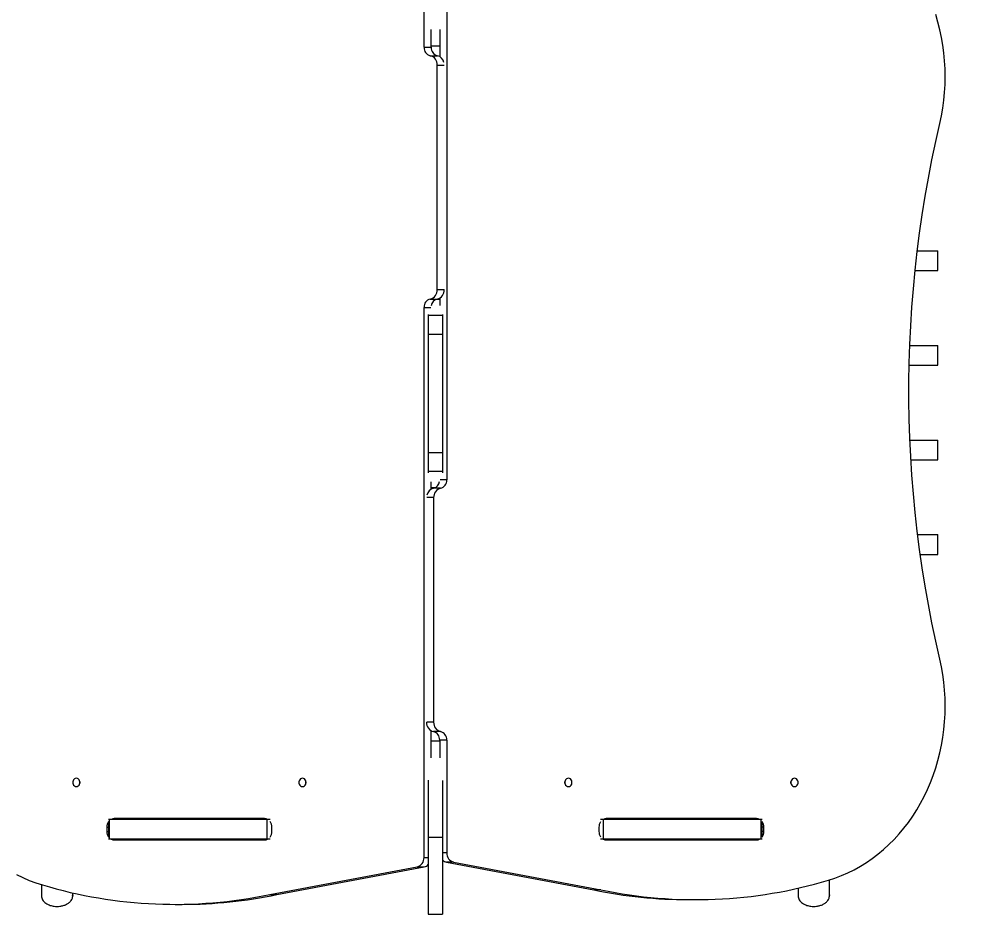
# Model space of a CAD drawing. Header units: millimetres. Extents: x -6796 to 9036, y -6828 to 5710.
# Drawn here: x -3124 to -2106, y -2825 to -1875 of the extents above; entities that cross this region are included whole.
import ezdxf

# ---------------------------------------------------------------- set-up
doc = ezdxf.new("R2010")
doc.units = ezdxf.units.MM
doc.layers.add('DIKOM_РАЗМЕР_ЗОНА', color=7, linetype='Continuous')
doc.layers.add('DIKOM_РАЗМЕР_ОБЪЕКТА', color=7, linetype='Continuous')
doc.styles.add('style1', font='arial.ttf', dxfattribs={"width": 0.8})
doc.dimstyles.new('1-50', dxfattribs={"dimtxt": 300, "dimasz": 200, "dimexe": 100, "dimexo": 0, "dimgap": 100, "dimtad": 1, "dimtxsty": 'style1', "dimcen": 200, "dimclrd": 7, "dimclre": 7, "dimclrt": 7, "dimadec": 1, "dimazin": 2, "dimtfac": 1, "dimtmove": 0, "dimatfit": 2, "dimfxl": 0, "dimlwd": 25, "dimlwe": 18, "dimarcsym": 0})

# ---------------------------------------------------------------- blocks, each defined once
blk = doc.blocks.new('*D11')
at = {"layer": 'Defpoints', "color": 0, "transparency": 16777216}
for p in [(-5295.5, 688.9), (5479.4, 352.8), (5479.4, -5858.2)]:
    blk.add_point(p, dxfattribs=at)
at = {"layer": 'DIKOM_РАЗМЕР_ОБЪЕКТА', "color": 7, "lineweight": 18, "transparency": 16777216}
for p, q in [((-5295.5, 688.9), (-5295.5, -5958.2)), ((5479.4, 352.8), (5479.4, -5958.2))]:
    blk.add_line(p, q, dxfattribs=at)
at = {"layer": 'DIKOM_РАЗМЕР_ОБЪЕКТА', "color": 7, "lineweight": 25, "transparency": 16777216}
blk.add_line((-5095.5, -5858.2), (5279.4, -5858.2), dxfattribs=at)
at = {"layer": 'DIKOM_РАЗМЕР_ОБЪЕКТА', "color": 7, "transparency": 16777216}
for points in [[(-5095.5, -5824.9), (-5095.5, -5891.5), (-5295.5, -5858.2)], [(5279.4, -5824.9), (5279.4, -5891.5), (5479.4, -5858.2)]]:
    blk.add_solid(points, dxfattribs=at)
at = {"layer": 'DIKOM_РАЗМЕР_ОБЪЕКТА', "color": 7, "transparency": 16777216, "insert": (180.3, -5605), "char_height": 300, "attachment_point": 5, "style": 'style1'}
blk.add_mtext('10800', dxfattribs=at)
blk = doc.blocks.new('*D14')
at = {"layer": 'Defpoints', "color": 0, "transparency": 16777216}
for p in [(-6795.5, 688.9), (6979.4, 688.9), (6979.4, -6727.8)]:
    blk.add_point(p, dxfattribs=at)
at = {"layer": 'DIKOM_РАЗМЕР_ЗОНА', "color": 7, "lineweight": 18, "transparency": 16777216}
for p, q in [((-6795.5, 688.9), (-6795.5, -6827.8)), ((6979.4, 688.9), (6979.4, -6827.8))]:
    blk.add_line(p, q, dxfattribs=at)
at = {"layer": 'DIKOM_РАЗМЕР_ЗОНА', "color": 7, "lineweight": 25, "transparency": 16777216}
blk.add_line((-6595.5, -6727.8), (6779.4, -6727.8), dxfattribs=at)
at = {"layer": 'DIKOM_РАЗМЕР_ЗОНА', "color": 7, "transparency": 16777216}
for points in [[(-6595.5, -6694.5), (-6595.5, -6761.2), (-6795.5, -6727.8)], [(6779.4, -6694.5), (6779.4, -6761.2), (6979.4, -6727.8)]]:
    blk.add_solid(points, dxfattribs=at)
at = {"layer": 'DIKOM_РАЗМЕР_ЗОНА', "color": 7, "transparency": 16777216, "insert": (26, -6474.6), "char_height": 300, "attachment_point": 5, "style": 'style1'}
blk.add_mtext('13800', dxfattribs=at)

msp = doc.modelspace()

# ---------------------------------------------------------------- linework, layer by layer
at = {"color": 7, "linetype": 'Continuous', "lineweight": 15}
for p, q in [((-2672.51, -1780.582), (-2672.508, -2362.042)), ((-2696.539, -1904.766), (-2696.539, -1785.541)), ((-2689.039, -1904.766), (-2689.039, -1886.077)), ((-2680.01, -1886.025), (-2680.01, -1914.56)), ((-2696.539, -1904.766), (-2689.039, -1904.766)), ((-2680.01, -1903.586), (-2689.039, -1903.586)), ((-2689.975, -1913.653), (-2682.475, -1913.653)), ((-2682.682, -2160.967), (-2682.682, -1923.528)), ((-2682.682, -1923.528), (-2675.289, -1923.528)), ((-2175.047, -2119.885), (-2153.513, -2119.885)), ((-2153.513, -2140.885), (-2153.513, -2119.885)), ((-2177.39, -2140.885), (-2153.513, -2140.885)), ((-2682.682, -2160.967), (-2675.288, -2160.967)), ((-2696.537, -2761.188), (-2696.539, -2179.728)), ((-2696.539, -2179.728), (-2689.46, -2179.728)), ((-2689.975, -2170.841), (-2682.475, -2170.841)), ((-2680.009, -2171.355), (-2684.102, -2171.355)), ((-2680.009, -2169.933), (-2680.009, -2177.608)), ((-2692.019, -2187.329), (-2692.019, -2188.445)), ((-2677.019, -2188.445), (-2692.019, -2188.445)), ((-2692.019, -2188.445), (-2692.019, -2208.489)), ((-2677.019, -2187.355), (-2677.019, -2188.445)), ((-2677.019, -2188.445), (-2677.019, -2208.489)), ((-2677.019, -2208.489), (-2692.019, -2208.489)), ((-2692.019, -2208.489), (-2692.019, -2333.281)), ((-2677.019, -2208.489), (-2677.019, -2333.281)), ((-2182.987, -2219.885), (-2153.513, -2219.885)), ((-2153.513, -2240.885), (-2153.513, -2219.885)), ((-2183.628, -2240.885), (-2153.513, -2240.885)), ((-2182.868, -2319.885), (-2153.513, -2319.885)), ((-2153.513, -2340.885), (-2153.513, -2319.885)), ((-2677.019, -2333.281), (-2692.019, -2333.281)), ((-2692.019, -2333.281), (-2692.019, -2353.325)), ((-2677.019, -2333.281), (-2677.019, -2353.325)), ((-2181.823, -2340.885), (-2153.513, -2340.885)), ((-2677.019, -2353.325), (-2692.019, -2353.325)), ((-2692.019, -2353.325), (-2692.019, -2354.44)), ((-2672.508, -2362.042), (-2679.59, -2362.042)), ((-2677.019, -2353.325), (-2677.019, -2354.416)), ((-2689.038, -2371.837), (-2689.038, -2364.181)), ((-2684.944, -2370.415), (-2689.038, -2370.415)), ((-2679.072, -2370.929), (-2686.572, -2370.929)), ((-2686.365, -2380.804), (-2693.762, -2380.804)), ((-2686.365, -2380.804), (-2686.365, -2618.242)), ((-2174.687, -2419.885), (-2153.513, -2419.885)), ((-2153.513, -2440.885), (-2153.513, -2419.885)), ((-2171.929, -2440.885), (-2153.513, -2440.885)), ((-2686.365, -2618.242), (-2693.762, -2618.242)), ((-2689.037, -2655.701), (-2689.037, -2627.21)), ((-2680.008, -2638.185), (-2689.037, -2638.185)), ((-2679.072, -2628.117), (-2686.572, -2628.117)), ((-2672.508, -2637.004), (-2680.008, -2637.004)), ((-2680.008, -2637.004), (-2680.008, -2655.737)), ((-2672.508, -2637.004), (-2672.508, -2756.229)), ((-2692.019, -2679.599), (-2692.019, -2739.983)), ((-2677.019, -2679.652), (-2677.019, -2739.983)), ((-3031.882, -2729.135), (-3031.882, -2733.635)), ((-3031.882, -2729.135), (-3030.03, -2729.135)), ((-3030.03, -2723.796), (-3030.03, -2738.974)), ((-3028.918, -2720.885), (-3029.988, -2720.885)), ((-3028.918, -2741.885), (-3028.918, -2720.885)), ((-2862.526, -2720.885), (-3028.918, -2720.885)), ((-2865.172, -2720.135), (-3024.088, -2720.135)), ((-3018.642, -2720.885), (-3018.642, -2720.453)), ((-2862.526, -2741.885), (-2862.526, -2720.885)), ((-2859.272, -2720.885), (-2862.526, -2720.885)), ((-2857.378, -2733.635), (-2857.378, -2729.135)), ((-2511.669, -2729.135), (-2511.669, -2733.635)), ((-2506.864, -2720.885), (-2509.919, -2720.885)), ((-2506.864, -2741.885), (-2506.864, -2720.885)), ((-2340.132, -2720.885), (-2506.864, -2720.885)), ((-2344.959, -2720.135), (-2503.875, -2720.135)), ((-2350.408, -2720.452), (-2350.408, -2720.885)), ((-2340.132, -2741.885), (-2340.132, -2720.885)), ((-2339.063, -2720.885), (-2340.132, -2720.885)), ((-2339.02, -2738.975), (-2339.02, -2723.796)), ((-2337.165, -2729.135), (-2339.02, -2729.135)), ((-2337.165, -2733.635), (-2337.165, -2729.135)), ((-3031.882, -2733.635), (-3030.03, -2733.635)), ((-2677.019, -2739.983), (-2692.019, -2739.983)), ((-2692.019, -2739.983), (-2692.019, -2821.157)), ((-2677.019, -2739.983), (-2677.019, -2821.157)), ((-2337.165, -2733.635), (-2339.02, -2733.635)), ((-3028.918, -2741.885), (-3029.988, -2741.885)), ((-2862.526, -2741.885), (-3028.918, -2741.885)), ((-3024.088, -2742.635), (-2865.172, -2742.635)), ((-2859.272, -2741.885), (-2862.526, -2741.885)), ((-2506.864, -2741.885), (-2509.919, -2741.885)), ((-2340.132, -2741.885), (-2506.864, -2741.885)), ((-2503.875, -2742.635), (-2344.959, -2742.635)), ((-2339.063, -2741.885), (-2340.132, -2741.885)), ((-2672.508, -2756.229), (-2677.019, -2756.229)), ((-2696.537, -2761.188), (-2692.019, -2761.188)), ((-2665.24, -2766.099), (-2672.74, -2766.099)), ((-2672.74, -2766.099), (-2516.964, -2795.392)), ((-2665.24, -2766.099), (-2509.464, -2795.392)), ((-2859.583, -2800.352), (-2703.805, -2771.059)), ((-2852.083, -2800.352), (-2696.305, -2771.059)), ((-2703.805, -2771.059), (-2696.305, -2771.059)), ((-2859.583, -2800.352), (-2852.083, -2800.352)), ((-2509.464, -2795.392), (-2516.964, -2795.392)), ((-2959.697, -2810.71), (-2952.197, -2810.71)), ((-2416.85, -2805.75), (-2409.35, -2805.75)), ((-2692.019, -2821.157), (-2677.019, -2821.157))]:
    msp.add_line(p, q, dxfattribs=at)
at = {"color": 7, "linetype": 'Continuous', "lineweight": 15, "flags": 128}
for points in [[(-2151.245, -1985.361), (-2149.502, -1977.246), (-2148.07, -1969.052), (-2146.951, -1960.792), (-2146.149, -1952.484), (-2145.663, -1944.143), (-2145.496, -1935.785), (-2145.647, -1927.427), (-2146.116, -1919.084), (-2146.903, -1910.773), (-2148.006, -1902.511), (-2149.423, -1894.313), (-2151.15, -1886.194), (-2153.185, -1878.171), (-2155.524, -1870.259)], [(-2151.245, -2551.45), (-2155.576, -2532.343), (-2159.603, -2513.148), (-2163.326, -2493.871), (-2166.744, -2474.518), (-2169.854, -2455.097), (-2172.656, -2435.613), (-2175.149, -2416.073), (-2177.332, -2396.484), (-2179.205, -2376.852), (-2180.766, -2357.184), (-2182.016, -2337.486), (-2182.954, -2317.765), (-2183.58, -2298.028), (-2183.892, -2278.281), (-2183.892, -2258.53), (-2183.58, -2238.783), (-2182.954, -2219.045), (-2182.016, -2199.324), (-2180.766, -2179.627), (-2179.205, -2159.958), (-2177.332, -2140.326), (-2175.149, -2120.737), (-2172.656, -2101.198), (-2169.854, -2081.714), (-2166.744, -2062.293), (-2163.326, -2042.94), (-2159.603, -2023.663), (-2155.576, -2004.468), (-2151.245, -1985.361)], [(-2269.045, -2785.245), (-2262.075, -2782.985), (-2255.198, -2780.372), (-2248.426, -2777.413), (-2241.774, -2774.113), (-2235.254, -2770.478), (-2228.88, -2766.516), (-2222.662, -2762.233), (-2216.613, -2757.639), (-2210.745, -2752.742), (-2205.069, -2747.552), (-2199.597, -2742.078), (-2194.338, -2736.332), (-2189.304, -2730.324), (-2184.503, -2724.066), (-2179.945, -2717.57), (-2175.639, -2710.85), (-2171.594, -2703.917), (-2167.816, -2696.785), (-2164.313, -2689.468), (-2161.093, -2681.981), (-2158.161, -2674.337), (-2155.524, -2666.552), (-2153.185, -2658.64), (-2151.15, -2650.617), (-2149.423, -2642.498), (-2148.006, -2634.3), (-2146.903, -2626.037), (-2146.116, -2617.727), (-2145.647, -2609.384), (-2145.496, -2601.026), (-2145.663, -2592.668), (-2146.149, -2584.327), (-2146.951, -2576.019), (-2148.07, -2567.759), (-2149.502, -2559.564), (-2151.245, -2551.45)], [(-3064.142, -2677.485), (-3065.215, -2677.663), (-3066.202, -2678.184), (-3067.021, -2679.004), (-3067.608, -2680.057), (-3067.913, -2681.259), (-3067.913, -2682.511), (-3067.608, -2683.713), (-3067.021, -2684.766), (-3066.202, -2685.587), (-3065.215, -2686.107), (-3064.142, -2686.285), (-3063.068, -2686.107), (-3062.082, -2685.587), (-3061.262, -2684.766), (-3060.675, -2683.713), (-3060.37, -2682.511), (-3060.37, -2681.259), (-3060.675, -2680.057), (-3061.262, -2679.004), (-3062.082, -2678.184), (-3063.068, -2677.663), (-3064.142, -2677.485)], [(-2825.119, -2677.485), (-2826.192, -2677.663), (-2827.179, -2678.184), (-2827.999, -2679.004), (-2828.585, -2680.057), (-2828.89, -2681.259), (-2828.89, -2682.511), (-2828.585, -2683.713), (-2827.999, -2684.766), (-2827.179, -2685.587), (-2826.192, -2686.107), (-2825.119, -2686.285), (-2824.045, -2686.107), (-2823.058, -2685.587), (-2822.239, -2684.766), (-2821.653, -2683.713), (-2821.347, -2682.511), (-2821.347, -2681.259), (-2821.653, -2680.057), (-2822.239, -2679.004), (-2823.058, -2678.184), (-2824.045, -2677.663), (-2825.119, -2677.485)], [(-2543.928, -2686.285), (-2542.855, -2686.107), (-2541.868, -2685.587), (-2541.049, -2684.766), (-2540.462, -2683.713), (-2540.157, -2682.511), (-2540.157, -2681.259), (-2540.462, -2680.057), (-2541.049, -2679.004), (-2541.868, -2678.184), (-2542.855, -2677.663), (-2543.928, -2677.485), (-2545.002, -2677.663), (-2545.988, -2678.184), (-2546.808, -2679.004), (-2547.395, -2680.057), (-2547.7, -2681.259), (-2547.7, -2682.511), (-2547.395, -2683.713), (-2546.808, -2684.766), (-2545.988, -2685.587), (-2545.002, -2686.107), (-2543.928, -2686.285)], [(-2304.906, -2686.285), (-2303.832, -2686.107), (-2302.845, -2685.587), (-2302.026, -2684.766), (-2301.439, -2683.713), (-2301.134, -2682.511), (-2301.134, -2681.259), (-2301.439, -2680.057), (-2302.026, -2679.004), (-2302.845, -2678.184), (-2303.832, -2677.663), (-2304.906, -2677.485), (-2305.979, -2677.663), (-2306.966, -2678.184), (-2307.785, -2679.004), (-2308.372, -2680.057), (-2308.677, -2681.259), (-2308.677, -2682.511), (-2308.372, -2683.713), (-2307.785, -2684.766), (-2306.966, -2685.587), (-2305.979, -2686.107), (-2304.906, -2686.285)], [(-3127.273, -2779.073), (-3120.621, -2782.373), (-3113.85, -2785.332), (-3106.972, -2787.944), (-3100.002, -2790.205)]]:
    msp.add_lwpolyline(points, dxfattribs=at)
at = {"color": 7, "linetype": 'Continuous', "lineweight": 15}
for centre, radius, start, end in [((-2687.842, -1905.211), 8.708, 177.071341, 255.821735), ((-2680.342, -1905.211), 8.708, 177.072865, 255.8222), ((-2692.344, -1923.033), 9.675, 357.071909, 75.825706), ((-2684.51, -1922.605), 9.18, 11.09427, 77.194326), ((-2692.345, -2161.461), 9.675, 284.176621, 2.927086), ((-2684.844, -2161.461), 9.675, 284.176003, 2.929494), ((-2687.843, -2179.283), 8.707, 104.175679, 182.929776), ((-2680.609, -2178.965), 8.335, 102.933973, 172.648468), ((-2681.205, -2362.487), 8.708, 284.176123, 2.927342), ((-2684.372, -2380.044), 9.376, 103.572193, 168.422206), ((-2688.439, -2362.804), 8.337, 282.939668, 352.731238), ((-2676.703, -2380.309), 9.675, 104.175579, 182.929918), ((-2684.203, -2618.737), 9.674, 177.069045, 255.825457), ((-2676.703, -2618.737), 9.675, 177.070082, 255.824421), ((-2688.704, -2636.559), 8.708, 357.072658, 75.823877), ((-2681.204, -2636.559), 8.707, 357.070718, 75.825817), ((-3055.381, -2681.885), 5.072, 171.141062, 188.858938), ((-2816.412, -2681.885), 5.018, 171.044859, 188.955141), ((-2816.362, -2681.885), 5.067, 171.134923, 188.865077), ((-2552.654, -2681.885), 5.033, 351.190956, 8.809044), ((-2552.685, -2681.885), 5.067, 351.134923, 8.865077), ((-2313.645, -2681.885), 5.047, 351.210599, 8.789401), ((-2313.662, -2681.885), 5.067, 351.134923, 8.865077), ((-3022.067, -2729.051), 9.816, 143.806931, 180.49229), ((-3024.064, -2727.08), 6.945, 90.201505, 116.876195), ((-3016.564, -2727.08), 6.945, 90.201505, 116.876195), ((-2865.197, -2727.081), 6.945, 63.125658, 89.796642), ((-2867.197, -2729.052), 9.819, 359.514764, 36.186015), ((-2501.823, -2729.057), 9.847, 145.309936, 180.454876), ((-2503.853, -2727.069), 6.934, 90.180318, 116.897382), ((-2352.484, -2727.081), 6.945, 63.125658, 89.796642), ((-2344.984, -2727.08), 6.945, 63.123805, 89.798495), ((-2346.981, -2729.051), 9.816, 359.508606, 36.229663), ((-3022.066, -2733.719), 9.816, 179.508345, 216.192434), ((-2867.197, -2733.718), 9.82, 323.81462, 0.484601), ((-2501.825, -2733.714), 9.844, 179.542267, 214.694274), ((-2346.979, -2733.72), 9.814, 323.766825, 0.49355), ((-3024.057, -2735.664), 6.971, 243.176307, 269.745993), ((-3016.557, -2735.664), 6.971, 243.176307, 269.745993), ((-2865.203, -2735.663), 6.972, 270.255851, 296.821849), ((-2503.846, -2735.675), 6.961, 243.155055, 269.767245), ((-2352.49, -2735.663), 6.972, 270.255851, 296.821849), ((-2344.99, -2735.664), 6.971, 270.254007, 296.823693), ((-2662.841, -2756.721), 9.68, 177.085726, 255.649262), ((-2706.203, -2761.681), 9.679, 284.347338, 2.917674), ((-2697.935, -2762.926), 8.294, 281.3334, 315.498229), ((-2671.114, -2757.974), 8.286, 224.548039, 258.681148), ((-2959.751, -2320.419), 490.274, 253.377374, 281.789051), ((-2409.296, -2315.46), 490.274, 258.210946, 286.622629), ((-2952.292, -2320.783), 489.927, 270.01116, 281.802537), ((-2416.755, -2315.824), 489.926, 258.197451, 269.988824)]:
    msp.add_arc(centre, radius, start, end, dxfattribs=at)
for points, knots in [([(-3101.013, -2789.88), (-3101.013, -2790.051), (-3101.013, -2791.003), (-3101.013, -2792.641), (-3101.013, -2794.832), (-3101.013, -2796.95), (-3101.013, -2798.901), (-3101.013, -2800.509), (-3101.013, -2801.653), (-3101.013, -2801.805), (-3101.013, -2801.885)], [0, 0, 0, 0, 0.02023759, 0.1128131, 0.22009773, 0.34316241, 0.48274026, 0.63911691, 0.81199163, 1, 1, 1, 1]), ([(-2301.013, -2801.885), (-2300.958, -2802.56), (-2300.842, -2803.977), (-2299.898, -2806.04), (-2298.398, -2807.961), (-2296.409, -2809.6), (-2294.161, -2810.876), (-2291.883, -2811.773), (-2289.664, -2812.371), (-2287.319, -2812.767), (-2284.599, -2812.945), (-2281.412, -2812.77), (-2277.972, -2812.089), (-2274.612, -2810.815), (-2271.694, -2808.995), (-2269.544, -2806.715), (-2268.25, -2804.398), (-2267.74, -2799), (-2268.111, -2802.67), (-2267.99, -2800.273), (-2268.018, -2798.954), (-2268.012, -2796.94), (-2268.013, -2794.831), (-2268.013, -2792.652), (-2268.013, -2790.53), (-2268.013, -2788.542), (-2268.013, -2786.721), (-2268.013, -2785.534), (-2268.013, -2784.929), (-2268.013, -2784.883)], [0, 0, 0, 0, 0.01990986, 0.04184407, 0.06592238, 0.09158557, 0.11754967, 0.14215907, 0.16386319, 0.18545386, 0.21246042, 0.24437893, 0.27966093, 0.31583489, 0.35016127, 0.38070641, 0.40698731, 0.42970507, 0.52022551, 0.60345955, 0.67875025, 0.74595284, 0.80520482, 0.85685918, 0.90143154, 0.93943035, 0.97134395, 0.9978171, 1, 1, 1, 1]), ([(-3101.013, -2801.885), (-3100.958, -2802.56), (-3100.842, -2803.977), (-3099.898, -2806.04), (-3098.397, -2807.961), (-3096.41, -2809.6), (-3094.161, -2810.876), (-3091.883, -2811.773), (-3089.664, -2812.371), (-3087.319, -2812.767), (-3084.599, -2812.945), (-3081.412, -2812.77), (-3077.972, -2812.089), (-3074.612, -2810.815), (-3071.694, -2808.995), (-3069.544, -2806.715), (-3068.25, -2804.399), (-3067.74, -2798.999), (-3068.112, -2802.685), (-3067.989, -2800.225), (-3068.014, -2799.387), (-3068.013, -2798.538), (-3068.013, -2798.433)], [0, 0, 0, 0, 0.02887857, 0.06069525, 0.09562058, 0.13284214, 0.17050574, 0.20620142, 0.237683, 0.26899668, 0.30817281, 0.35447025, 0.40564642, 0.45811316, 0.50790608, 0.55221148, 0.59033163, 0.62328349, 0.75458241, 0.87531248, 0.98452083, 1, 1, 1, 1]), ([(-2301.013, -2793.587), (-2301.013, -2793.956), (-2301.013, -2795.169), (-2301.013, -2796.938), (-2301.013, -2798.905), (-2301.013, -2800.508), (-2301.013, -2801.653), (-2301.013, -2801.806), (-2301.013, -2801.885)], [0, 0, 0, 0, 0.06436745, 0.21200559, 0.37945424, 0.56705606, 0.77445026, 1, 1, 1, 1])]:
    msp.add_open_spline(points, degree=3, knots=knots, dxfattribs=at)

# ---------------------------------------------------------------- dimensions: what is measured, and where the dimension line sits
at = {"layer": 'DIKOM_РАЗМЕР_ЗОНА', "color": 3}
dim = msp.add_linear_dim(base=(6979.369, -6727.833), p1=(-6795.523, 688.881), p2=(6979.369, 688.881), text='13800', dimstyle='1-50', dxfattribs=at)
dim.commit()
dim.dimension.update_dxf_attribs({"geometry": '*D14', "text_midpoint": (26.027, -6727.833), "dimtype": 160})
at = {"layer": 'DIKOM_РАЗМЕР_ОБЪЕКТА', "color": 3}
dim = msp.add_linear_dim(base=(5479.369, -5858.185), p1=(-5295.523, 688.88), p2=(5479.369, 352.849), text='10800', dimstyle='1-50', dxfattribs=at)
dim.commit()
dim.dimension.update_dxf_attribs({"geometry": '*D11', "text_midpoint": (180.342, -5858.185), "dimtype": 160})

doc.saveas('drawing.dxf')
